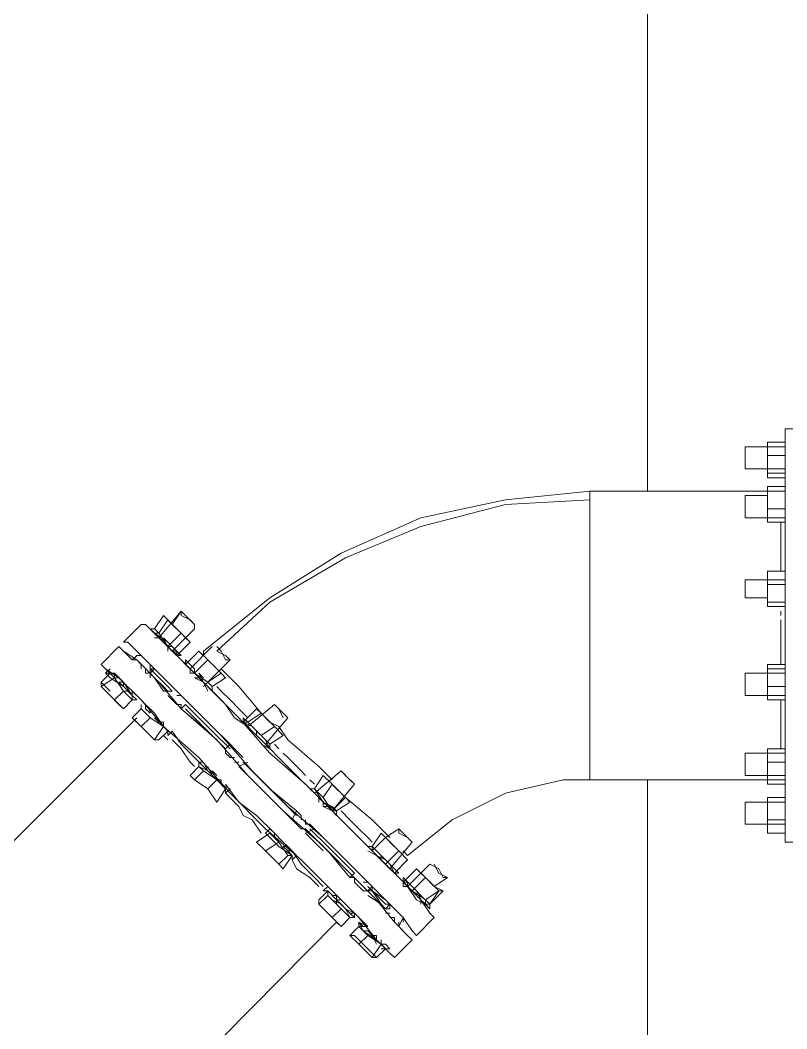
# Model space of a CAD drawing. Extents: x -187 to 52, y -9 to 65.
# Drawn here: x -149.645 to -148.915, y 18.31 to 19.271 of the extents above; entities that cross this region are included whole.
import ezdxf

# ---------------------------------------------------------------- set-up
doc = ezdxf.new("R2010")
doc.units = 0
doc.header["$MEASUREMENT"] = 0
doc.layers.add('PDF4_Geometría', color=7, linetype='Continuous')

msp = doc.modelspace()

# ---------------------------------------------------------------- linework, layer by layer
at = {"layer": 'PDF4_Geometría', "lineweight": 9}
for points in [[(-149.04749, 18.82227), (-149.04749, 19.82033)], [(-148.91639, 18.86456), (-148.91639, 18.86879), (-148.93331, 18.86879), (-148.93331, 18.86456), (-148.95445, 18.86456), (-148.91639, 18.86456), (-148.91639, 18.8561), (-148.91639, 18.84764), (-148.91639, 18.84341), (-148.91639, 18.83919), (-148.91639, 18.83496), (-148.91639, 18.84341), (-148.95445, 18.84341), (-148.93331, 18.84341), (-148.93331, 18.83496), (-148.91639, 18.83496), (-148.91639, 18.83919), (-148.91639, 18.84341), (-148.91639, 18.83919), (-148.91639, 18.83496), (-148.91639, 18.83919), (-148.93331, 18.83919), (-148.93331, 18.83496), (-148.91639, 18.83496), (-148.91639, 18.84341), (-148.91639, 18.8561), (-148.91639, 18.86456), (-148.91639, 18.87725), (-148.91639, 18.88148), (-148.89102, 18.88148)], [(-148.91639, 18.48817), (-148.91639, 18.4924), (-148.91639, 18.50932), (-148.91639, 18.53469), (-148.91639, 18.57275), (-148.91639, 18.61504), (-148.91639, 18.66156), (-148.91639, 18.70808), (-148.91639, 18.7546), (-148.91639, 18.79689), (-148.91639, 18.83073), (-148.91639, 18.86033), (-148.91639, 18.87725), (-148.91639, 18.88148)], [(-148.91639, 18.8561), (-148.91639, 18.86879), (-148.93331, 18.86879), (-148.93331, 18.8561)], [(-148.91639, 18.86456), (-148.91639, 18.87302), (-148.91639, 18.86456)], [(-148.91639, 18.86456), (-148.91639, 18.86879), (-148.91639, 18.86456)], [(-148.93331, 18.84341), (-148.93331, 18.84764), (-148.93331, 18.8561), (-148.93331, 18.86456)], [(-148.91639, 18.8561), (-148.91639, 18.86033), (-148.91639, 18.8561)], [(-148.91639, 18.83919), (-148.91639, 18.8561), (-148.93331, 18.8561), (-148.93331, 18.83919)], [(-148.91639, 18.81804), (-148.91639, 18.81381), (-148.91639, 18.80535), (-148.91639, 18.79689), (-148.91639, 18.80535), (-148.91639, 18.81381), (-148.91639, 18.81804), (-148.91639, 18.82227), (-148.91639, 18.8265), (-148.91639, 18.83073), (-148.91639, 18.84341), (-148.91639, 18.84764), (-148.91639, 18.85187), (-148.91639, 18.84764), (-148.91639, 18.84341)], [(-148.91639, 18.8265), (-148.93331, 18.8265), (-148.93331, 18.82227), (-149.10247, 18.82227), (-149.18283, 18.81381), (-149.26318, 18.79689), (-149.3393, 18.76306), (-149.40697, 18.72077), (-149.4704, 18.67002), (-149.4704, 18.66579)], [(-149.10247, 18.54738), (-149.10247, 18.55161), (-149.10247, 18.56852), (-149.10247, 18.5939), (-149.10247, 18.62773), (-149.10247, 18.66579), (-149.10247, 18.70386), (-149.10247, 18.74192), (-149.10247, 18.77152), (-149.10247, 18.80112), (-149.10247, 18.81381), (-149.10247, 18.82227)], [(-148.91639, 18.82227), (-148.91639, 18.8265), (-148.93331, 18.8265), (-148.93331, 18.82227)], [(-148.91639, 18.80535), (-148.91639, 18.79689), (-148.91639, 18.80535), (-148.91639, 18.82227), (-148.93331, 18.82227), (-148.93331, 18.80535)], [(-148.91639, 18.82227), (-148.91639, 18.8265), (-148.91639, 18.82227)], [(-149.10247, 18.81381), (-149.18283, 18.80958), (-149.26318, 18.78844), (-149.33507, 18.75883), (-149.40697, 18.71654), (-149.45772, 18.67002), (-149.44926, 18.66579), (-149.44503, 18.66156), (-149.44926, 18.66156), (-149.45349, 18.67002), (-149.45772, 18.67425)], [(-148.93331, 18.79689), (-148.93331, 18.80535), (-148.93331, 18.81381), (-148.93331, 18.81804), (-148.95445, 18.81804), (-148.95445, 18.81381), (-148.95445, 18.80535), (-148.95445, 18.79689), (-148.95445, 18.80112), (-148.95445, 18.80958), (-148.95445, 18.81804)], [(-148.91639, 18.80958), (-148.91639, 18.81381), (-148.91639, 18.80958)], [(-148.95445, 18.79689), (-148.91639, 18.79689), (-148.91639, 18.78844), (-148.91639, 18.77152), (-148.91639, 18.7546), (-148.91639, 18.73769), (-148.95445, 18.73769), (-148.95445, 18.73346), (-148.95445, 18.72077), (-148.95445, 18.725), (-148.95445, 18.73769)], [(-148.92062, 18.79267), (-148.92062, 18.78421), (-148.92062, 18.77152), (-148.92062, 18.75883), (-148.92062, 18.74615)], [(-148.91639, 18.73346), (-148.91639, 18.74615), (-148.93331, 18.74615), (-148.93331, 18.73346), (-148.91639, 18.73346), (-148.91639, 18.71654), (-148.91639, 18.72077), (-148.91639, 18.73346), (-148.91639, 18.74192)], [(-148.95445, 18.72077), (-148.93331, 18.72077), (-148.93331, 18.73346), (-148.93331, 18.73769)], [(-148.93331, 18.73346), (-148.93331, 18.71654)], [(-148.91639, 18.67425), (-148.91639, 18.6954), (-148.91639, 18.71654), (-148.91639, 18.72077), (-148.91639, 18.73346), (-148.91639, 18.73769)], [(-149.50001, 18.6954), (-149.49155, 18.70808), (-149.51269, 18.68271), (-149.51692, 18.68694), (-149.51269, 18.68271), (-149.52115, 18.69117)], [(-149.49155, 18.70386), (-149.48309, 18.69963), (-149.47886, 18.6954), (-149.48732, 18.70386), (-149.49155, 18.70808)], [(-148.92062, 18.70808), (-148.92062, 18.70386)], [(-149.53384, 18.60659), (-149.72415, 18.41628), (-149.72415, 18.67848), (-149.71992, 18.67848), (-149.71992, 18.6954)], [(-149.50424, 18.67425), (-149.50001, 18.67425), (-149.50424, 18.67848), (-149.51269, 18.68271), (-149.52538, 18.6954), (-149.52961, 18.6954)], [(-149.50424, 18.69963), (-149.50846, 18.70386), (-149.51692, 18.69117), (-149.51269, 18.68694), (-149.51692, 18.68694), (-149.52115, 18.69117), (-149.51692, 18.68694), (-149.50424, 18.67848), (-149.50846, 18.68271)], [(-149.46194, 18.67425), (-149.48309, 18.65311), (-149.48732, 18.65734), (-149.49155, 18.66156), (-149.50001, 18.67002), (-149.47886, 18.69117), (-149.48732, 18.68271), (-149.49155, 18.68694), (-149.50001, 18.6954), (-149.50846, 18.70386), (-149.51692, 18.69117), (-149.51269, 18.68694)], [(-149.51692, 18.68271), (-149.51269, 18.68271), (-149.50846, 18.67848), (-149.50424, 18.67425), (-149.50424, 18.67002), (-149.50424, 18.67425), (-149.51269, 18.68694), (-149.50424, 18.69963), (-149.49155, 18.68694)], [(-148.92062, 18.69963), (-148.92062, 18.69117), (-148.92062, 18.67425), (-148.92062, 18.66579), (-148.92062, 18.65734)], [(-149.53384, 18.67002), (-149.52961, 18.66579), (-149.5423, 18.67848), (-149.54653, 18.67848)], [(-149.50846, 18.67848), (-149.50001, 18.67002), (-149.49578, 18.66579), (-149.50001, 18.67002), (-149.49578, 18.67002), (-149.49155, 18.66579), (-149.49578, 18.67002), (-149.50424, 18.67848)], [(-149.48732, 18.68271), (-149.48309, 18.67848), (-149.49578, 18.66579), (-149.49578, 18.67002)], [(-149.53384, 18.66156), (-149.53807, 18.66156), (-149.53384, 18.66579), (-149.53807, 18.66156), (-149.54653, 18.67002), (-149.55076, 18.67425), (-149.56767, 18.65734), (-149.56344, 18.65311), (-149.55498, 18.64465), (-149.55076, 18.64465)], [(-149.27164, 18.39513), (-149.27586, 18.39936), (-149.28855, 18.41205), (-149.30547, 18.43319), (-149.33084, 18.45857), (-149.36045, 18.48817), (-149.39428, 18.51778), (-149.42811, 18.55161), (-149.45772, 18.58544), (-149.49155, 18.61504), (-149.51269, 18.64042), (-149.53384, 18.66156), (-149.54653, 18.67002), (-149.55076, 18.67425)], [(-149.52115, 18.65311), (-149.52115, 18.65734), (-149.52538, 18.66156), (-149.52961, 18.66579), (-149.53384, 18.66579)], [(-149.48732, 18.66156), (-149.48732, 18.65734), (-149.47463, 18.67002), (-149.4704, 18.66579), (-149.46617, 18.66156), (-149.45772, 18.65311)], [(-149.46617, 18.66156), (-149.47463, 18.67002), (-149.48732, 18.65734), (-149.47886, 18.64888), (-149.48732, 18.65734), (-149.48309, 18.65311), (-149.48309, 18.64888), (-149.47886, 18.64888), (-149.47886, 18.65311), (-149.48732, 18.66156), (-149.48732, 18.65734), (-149.47886, 18.64888), (-149.46617, 18.64042), (-149.47886, 18.64888), (-149.46617, 18.66156), (-149.45349, 18.64888)], [(-148.91639, 18.67002), (-148.91639, 18.65311), (-148.91639, 18.64888), (-148.95445, 18.64888)], [(-149.28855, 18.37822), (-149.29278, 18.38245), (-149.30547, 18.39513), (-149.32238, 18.41628), (-149.34776, 18.44165), (-149.37736, 18.47126), (-149.4112, 18.50086), (-149.44503, 18.53469), (-149.47463, 18.56852), (-149.50846, 18.59813), (-149.52961, 18.6235), (-149.55076, 18.64465), (-149.56344, 18.65311), (-149.56767, 18.65734)], [(-149.53807, 18.66156), (-149.53384, 18.66156), (-149.52961, 18.65734), (-149.52961, 18.65311)], [(-149.4704, 18.63619), (-149.44503, 18.66156)], [(-148.93331, 18.63619), (-148.91639, 18.63619), (-148.91639, 18.6235), (-148.93331, 18.6235), (-148.93331, 18.63619), (-148.93331, 18.65311), (-148.93331, 18.65734), (-148.91639, 18.65734), (-148.91639, 18.65311)], [(-149.55498, 18.64465), (-149.56767, 18.63619), (-149.56767, 18.64042), (-149.55921, 18.64888), (-149.56767, 18.64042), (-149.55921, 18.63196)], [(-149.55921, 18.62773), (-149.55076, 18.61927), (-149.54653, 18.61504), (-149.53807, 18.6235), (-149.53807, 18.62773), (-149.53384, 18.6235), (-149.53807, 18.62773), (-149.54653, 18.63619), (-149.54653, 18.64042), (-149.55076, 18.64465), (-149.55498, 18.64465), (-149.55498, 18.64888), (-149.55921, 18.64888), (-149.55498, 18.64888), (-149.54653, 18.64042), (-149.55076, 18.64042), (-149.54653, 18.63619), (-149.55921, 18.64465), (-149.56344, 18.64888), (-149.55921, 18.64888), (-149.55498, 18.64465), (-149.54653, 18.63196), (-149.53807, 18.6235), (-149.54653, 18.61504), (-149.55498, 18.6235)], [(-149.55921, 18.64888), (-149.56344, 18.64888), (-149.55921, 18.64888)], [(-149.55498, 18.64465), (-149.55921, 18.64888), (-149.55498, 18.64465)], [(-149.52538, 18.65311), (-149.52538, 18.64888), (-149.52115, 18.64888), (-149.52115, 18.64465)], [(-149.50001, 18.63196), (-149.50424, 18.63619), (-149.51692, 18.64888), (-149.52115, 18.65311), (-149.51692, 18.64888), (-149.52115, 18.65311), (-149.51692, 18.64888), (-149.50424, 18.63619), (-149.50001, 18.63196), (-149.50424, 18.63196), (-149.50846, 18.63196), (-149.51692, 18.64465), (-149.52115, 18.64888), (-149.51692, 18.64465), (-149.50846, 18.63619), (-149.50424, 18.63196), (-149.50846, 18.63619), (-149.51692, 18.64465), (-149.52115, 18.64888)], [(-149.51692, 18.64465), (-149.52115, 18.64888), (-149.51692, 18.65311), (-149.51269, 18.64888), (-149.50424, 18.64042), (-149.50001, 18.63619)], [(-149.4112, 18.58121), (-149.41542, 18.58544), (-149.41965, 18.58967), (-149.42388, 18.5939), (-149.42811, 18.59813), (-149.4408, 18.60659), (-149.44926, 18.61927), (-149.46194, 18.63196), (-149.4704, 18.64042), (-149.47463, 18.64888), (-149.4704, 18.64465)], [(-149.45349, 18.65311), (-149.43657, 18.63619), (-149.41542, 18.61082), (-149.41965, 18.61504), (-149.43234, 18.60236), (-149.42811, 18.60236), (-149.43234, 18.60659), (-149.43234, 18.60236), (-149.42388, 18.59813), (-149.41542, 18.58967), (-149.40697, 18.58121), (-149.41542, 18.58967), (-149.40274, 18.59813), (-149.39428, 18.58967), (-149.40697, 18.58121), (-149.40697, 18.57698), (-149.4112, 18.58544), (-149.41542, 18.58967), (-149.41965, 18.5939), (-149.41965, 18.58967), (-149.42388, 18.5939), (-149.41542, 18.58544), (-149.40697, 18.57698), (-149.41542, 18.58121)], [(-148.91639, 18.63619), (-148.91639, 18.65311), (-148.93331, 18.65311)], [(-148.93331, 18.62773), (-148.93331, 18.63619), (-148.93331, 18.64465), (-148.93331, 18.64888)], [(-149.51692, 18.60659), (-149.51269, 18.60236), (-149.50846, 18.60236), (-149.50846, 18.59813), (-149.51692, 18.61082), (-149.52538, 18.61927), (-149.52115, 18.61504), (-149.52115, 18.61082), (-149.52538, 18.61504), (-149.52538, 18.61927), (-149.52961, 18.6235), (-149.53807, 18.63196), (-149.53807, 18.62773), (-149.53384, 18.6235), (-149.53807, 18.62773), (-149.54653, 18.64042)], [(-149.47886, 18.64465), (-149.47463, 18.64465), (-149.4704, 18.64042), (-149.46617, 18.63619)], [(-149.47886, 18.64465), (-149.4704, 18.64042), (-149.47886, 18.64465)], [(-149.46617, 18.63196), (-149.4704, 18.64042), (-149.46194, 18.63196)], [(-148.91639, 18.64465), (-148.91639, 18.64042), (-148.91639, 18.64465)], [(-149.56767, 18.63619), (-149.55498, 18.6235), (-149.54653, 18.63196)], [(-149.5423, 18.63196), (-149.5423, 18.63619), (-149.5423, 18.63196), (-149.54653, 18.63196), (-149.5423, 18.62773)], [(-149.53807, 18.63196), (-149.53384, 18.62773), (-149.53807, 18.63196)], [(-149.50424, 18.62773), (-149.50001, 18.6235), (-149.49578, 18.61927), (-149.49155, 18.61927), (-149.49155, 18.61504)], [(-149.49578, 18.62773), (-149.49155, 18.62773), (-149.48732, 18.6235), (-149.48309, 18.61927), (-149.46194, 18.59813), (-149.44503, 18.58121), (-149.44926, 18.57698), (-149.46617, 18.5939), (-149.49155, 18.61504), (-149.48732, 18.61927), (-149.46194, 18.5939), (-149.44503, 18.57698), (-149.46194, 18.5939), (-149.48732, 18.61927)], [(-149.45772, 18.63619), (-149.45349, 18.63196), (-149.44503, 18.6235), (-149.43657, 18.61504), (-149.42811, 18.60659)], [(-148.95445, 18.62773), (-148.91639, 18.62773), (-148.91639, 18.61504), (-148.91639, 18.5939), (-148.91639, 18.58121), (-148.91639, 18.56852), (-148.91639, 18.5643)], [(-149.53807, 18.6235), (-149.53384, 18.6235)], [(-149.52115, 18.60659), (-149.52961, 18.59813), (-149.53807, 18.60659), (-149.52961, 18.61504), (-149.52961, 18.61927)], [(-149.52961, 18.59813), (-149.51692, 18.58544), (-149.50846, 18.59813), (-149.50424, 18.5939), (-149.50424, 18.58967), (-149.50424, 18.5939), (-149.50846, 18.59813), (-149.52115, 18.60659), (-149.52961, 18.61504), (-149.52961, 18.61927), (-149.52961, 18.61504), (-149.52115, 18.60659), (-149.50846, 18.59813), (-149.50424, 18.5939), (-149.51269, 18.58544), (-149.51692, 18.58544)], [(-149.43234, 18.60659), (-149.43234, 18.60236), (-149.42811, 18.59813), (-149.40274, 18.61927)], [(-149.3393, 18.55584), (-149.36468, 18.53469), (-149.38159, 18.55161), (-149.39428, 18.5643), (-149.4112, 18.58121), (-149.39005, 18.60659), (-149.39428, 18.61082), (-149.40274, 18.61927), (-149.39851, 18.61504), (-149.39428, 18.60659)], [(-148.92062, 18.6235), (-148.92062, 18.61082), (-148.92062, 18.59813), (-148.92062, 18.5939), (-148.92062, 18.58544), (-148.92062, 18.57698)], [(-149.53384, 18.60236), (-149.53807, 18.60659), (-149.52961, 18.61504)], [(-149.40274, 18.59813), (-149.41542, 18.61082), (-149.42811, 18.60236), (-149.41542, 18.58967), (-149.4112, 18.58544)], [(-149.51269, 18.60236), (-149.51692, 18.60659), (-149.51269, 18.60236)], [(-149.42811, 18.59813), (-149.43234, 18.60236)], [(-149.42811, 18.60236), (-149.42388, 18.59813)], [(-149.4112, 18.60659), (-149.40697, 18.60236), (-149.39851, 18.59813), (-149.39005, 18.58544), (-149.36045, 18.56007), (-149.34776, 18.54738)], [(-149.50846, 18.59813), (-149.50424, 18.5939), (-149.50846, 18.59813)], [(-149.50846, 18.58967), (-149.50424, 18.58544)], [(-149.50424, 18.58967), (-149.50001, 18.5939), (-149.49155, 18.58121), (-149.47886, 18.56852), (-149.46617, 18.55584)], [(-149.50001, 18.58544), (-149.49155, 18.57698), (-149.48309, 18.5643), (-149.47886, 18.56007)], [(-149.4408, 18.57698), (-149.44503, 18.58121), (-149.4408, 18.57698)], [(-149.40274, 18.58121), (-149.39851, 18.57698)], [(-148.91639, 18.58121), (-148.91639, 18.57698), (-148.91639, 18.5643), (-148.91639, 18.55161), (-148.91639, 18.5643), (-148.91639, 18.57698), (-148.91639, 18.58121), (-148.91639, 18.57698), (-148.91639, 18.56852), (-148.91639, 18.5643), (-148.91639, 18.55161), (-148.91639, 18.5643), (-148.91639, 18.57275), (-148.95445, 18.57275)], [(-149.44926, 18.57275), (-149.44926, 18.57698), (-149.44926, 18.57275), (-149.44503, 18.56852), (-149.4408, 18.56852)], [(-149.43234, 18.56852), (-149.43657, 18.57275), (-149.4408, 18.57698)], [(-149.39428, 18.57275), (-149.39005, 18.56852), (-149.37736, 18.55584), (-149.37313, 18.55161)], [(-149.28009, 18.47971), (-149.27586, 18.47548), (-149.23357, 18.50932), (-149.18283, 18.53469), (-149.12785, 18.54738), (-149.10247, 18.54738), (-148.93331, 18.54738), (-148.91639, 18.54738), (-148.91639, 18.54315), (-148.93331, 18.54315), (-148.93331, 18.54738), (-148.93331, 18.5643), (-148.93331, 18.57698), (-148.91639, 18.57698), (-148.91639, 18.5643), (-148.91639, 18.56852), (-148.91639, 18.57698)], [(-149.4704, 18.55584), (-149.47886, 18.54738), (-149.48309, 18.55161), (-149.47463, 18.56007), (-149.4704, 18.55584), (-149.45772, 18.54738), (-149.44926, 18.53892), (-149.44926, 18.53469)], [(-149.47886, 18.54738), (-149.46617, 18.53892), (-149.45772, 18.54738), (-149.45349, 18.54315), (-149.45349, 18.54738), (-149.45772, 18.54738), (-149.46194, 18.55161), (-149.46617, 18.56007)], [(-149.4704, 18.5643), (-149.46617, 18.55584), (-149.4704, 18.5643), (-149.47463, 18.5643)], [(-149.4704, 18.56007), (-149.47463, 18.5643), (-149.47463, 18.56007), (-149.46617, 18.55584), (-149.45772, 18.54738), (-149.44926, 18.53892), (-149.45772, 18.54738), (-149.46194, 18.55584), (-149.45772, 18.55161)], [(-149.4408, 18.5643), (-149.43657, 18.5643)], [(-149.38582, 18.50932), (-149.4112, 18.53469), (-149.43657, 18.56007), (-149.42811, 18.5643)], [(-149.43234, 18.5643), (-149.40697, 18.53892), (-149.38159, 18.51355), (-149.40697, 18.53892), (-149.43234, 18.5643), (-149.40697, 18.53892), (-149.38159, 18.51778), (-149.38582, 18.50932), (-149.38159, 18.50509), (-149.37736, 18.50086), (-149.37313, 18.50086), (-149.3689, 18.49663), (-149.35199, 18.47971), (-149.33084, 18.45857), (-149.35199, 18.47971), (-149.3689, 18.49663)], [(-148.93331, 18.55161), (-148.93331, 18.5643), (-148.93331, 18.56852)], [(-148.93331, 18.5643), (-148.91639, 18.5643), (-148.91639, 18.54738), (-148.91639, 18.54315), (-148.93331, 18.54315), (-148.93331, 18.54738)], [(-148.91639, 18.56007), (-148.91639, 18.55584), (-148.91639, 18.56007)], [(-149.34776, 18.54315), (-149.35622, 18.55161), (-149.36468, 18.53892), (-149.35622, 18.53046), (-149.36045, 18.53469), (-149.35622, 18.53046)], [(-149.3097, 18.47971), (-149.31393, 18.48394), (-149.32661, 18.49663), (-149.3393, 18.50932), (-149.34776, 18.51778), (-149.32661, 18.54315), (-149.33084, 18.54738), (-149.3393, 18.55584), (-149.33507, 18.55161), (-149.32661, 18.54315)], [(-148.95445, 18.55161), (-148.91639, 18.55161), (-148.91639, 18.54738), (-148.91639, 18.54315), (-148.91639, 18.53469), (-148.91639, 18.52623), (-148.91639, 18.50932)], [(-149.72415, 17.63813), (-149.04749, 17.63813), (-149.04749, 18.54738)], [(-149.41542, 18.49663), (-149.42388, 18.50932), (-149.43234, 18.51355), (-149.43657, 18.522), (-149.44926, 18.53469), (-149.44503, 18.53892), (-149.45349, 18.54315)], [(-149.40274, 18.49663), (-149.41965, 18.51355), (-149.43657, 18.52623), (-149.44926, 18.54315)], [(-149.3689, 18.54738), (-149.36468, 18.54315)], [(-149.29278, 18.4924), (-149.3097, 18.50932), (-149.33507, 18.53046), (-149.34776, 18.54315), (-149.35622, 18.53046), (-149.34776, 18.51778), (-149.34353, 18.51355), (-149.34353, 18.51778), (-149.35622, 18.52623), (-149.36468, 18.53892), (-149.3689, 18.53892), (-149.36468, 18.53469), (-149.35622, 18.52623)], [(-149.35199, 18.54738), (-149.34353, 18.53892), (-149.3393, 18.53469)], [(-149.46617, 18.53892), (-149.45772, 18.52623), (-149.44926, 18.53892)], [(-149.36045, 18.53469), (-149.36468, 18.53892), (-149.3689, 18.53892), (-149.36468, 18.53469), (-149.36045, 18.53046), (-149.36045, 18.52623)], [(-148.93331, 18.50932), (-148.93331, 18.52623), (-148.93331, 18.522), (-148.93331, 18.51355), (-148.93331, 18.50509), (-148.95445, 18.50509), (-148.91639, 18.50509), (-148.91639, 18.51355), (-148.91639, 18.522), (-148.91639, 18.52623), (-148.91639, 18.522), (-148.91639, 18.51355), (-148.91639, 18.50509), (-148.91639, 18.4924), (-148.91639, 18.48817), (-148.89102, 18.48817)], [(-149.37736, 18.50932), (-149.37736, 18.51355), (-149.38159, 18.51778)], [(-149.3393, 18.51778), (-149.33084, 18.50932), (-149.32238, 18.50086), (-149.31393, 18.4924), (-149.3097, 18.48817)], [(-149.36468, 18.50086), (-149.3689, 18.50509), (-149.37313, 18.50509), (-149.37313, 18.50932)], [(-148.91639, 18.50509), (-148.91639, 18.49663), (-148.93331, 18.49663), (-148.93331, 18.50509)], [(-148.91639, 18.50932), (-148.91639, 18.50509), (-148.91639, 18.50932)], [(-149.39851, 18.46703), (-149.39428, 18.4628), (-149.38582, 18.47548), (-149.39005, 18.47548), (-149.39851, 18.48817), (-149.40697, 18.49663), (-149.41965, 18.48817), (-149.4112, 18.47971), (-149.39851, 18.48817), (-149.40274, 18.4924), (-149.40274, 18.49663), (-149.40697, 18.50086)], [(-149.36045, 18.44588), (-149.3689, 18.45434), (-149.38159, 18.4628), (-149.38582, 18.47126), (-149.38582, 18.47548), (-149.39851, 18.48394), (-149.40697, 18.4924), (-149.4112, 18.49663), (-149.40697, 18.50086), (-149.40274, 18.49663), (-149.39428, 18.48817), (-149.38582, 18.47971), (-149.38159, 18.47548), (-149.38582, 18.47126), (-149.38582, 18.47548), (-149.39005, 18.47971), (-149.38582, 18.47971), (-149.39005, 18.48394), (-149.39428, 18.48394), (-149.39005, 18.47971)], [(-149.40697, 18.4924), (-149.4112, 18.49663)], [(-149.35622, 18.47971), (-149.37313, 18.49663), (-149.36468, 18.50086), (-149.34776, 18.48394), (-149.32661, 18.4628), (-149.32238, 18.45857), (-149.31816, 18.45434)], [(-149.32661, 18.45857), (-149.35199, 18.48394), (-149.3689, 18.50086), (-149.35199, 18.48394), (-149.32661, 18.45857), (-149.33084, 18.45434), (-149.32661, 18.45434), (-149.32661, 18.45011), (-149.32238, 18.44588), (-149.31816, 18.44165), (-149.31393, 18.44165), (-149.3097, 18.44588), (-149.31393, 18.45011), (-149.31816, 18.45011)], [(-149.28432, 18.50086), (-149.29701, 18.4924), (-149.30124, 18.49663), (-149.3097, 18.48394), (-149.3097, 18.47971), (-149.31393, 18.48394)], [(-149.25895, 18.42896), (-149.26741, 18.43319), (-149.27586, 18.44588), (-149.28432, 18.45434), (-149.28855, 18.45857), (-149.29278, 18.4628), (-149.27164, 18.48817), (-149.28009, 18.49663), (-149.28432, 18.50086), (-149.28432, 18.49663), (-149.27586, 18.4924), (-149.27164, 18.48817)], [(-149.39428, 18.48817), (-149.39005, 18.48394)], [(-149.29278, 18.46703), (-149.28855, 18.4628), (-149.28432, 18.45857), (-149.28855, 18.45857), (-149.29278, 18.46703), (-149.30124, 18.47548), (-149.3097, 18.48394), (-149.31393, 18.48394), (-149.3097, 18.48394), (-149.30547, 18.47971)], [(-149.29278, 18.48817), (-149.28432, 18.47971), (-149.29701, 18.4924), (-149.3097, 18.47971), (-149.29701, 18.46703), (-149.29278, 18.4628), (-149.28855, 18.45857), (-149.27586, 18.47126), (-149.28009, 18.47548)], [(-149.4112, 18.47971), (-149.39851, 18.46703), (-149.39005, 18.47548)], [(-149.35622, 18.44588), (-149.36468, 18.45434), (-149.37736, 18.46703), (-149.38582, 18.47971), (-149.38159, 18.47548)], [(-149.33084, 18.45434), (-149.35199, 18.47971)], [(-149.31393, 18.47971), (-149.30547, 18.47548), (-149.29278, 18.4628), (-149.28855, 18.45857), (-149.28432, 18.45857), (-149.28855, 18.4628)], [(-149.29701, 18.47126), (-149.29278, 18.46703), (-149.29701, 18.47126), (-149.30547, 18.47548), (-149.3097, 18.47971), (-149.30547, 18.47548), (-149.30124, 18.47126), (-149.30547, 18.47548)], [(-149.30124, 18.47548), (-149.30124, 18.47126)], [(-149.27164, 18.44588), (-149.28009, 18.45434), (-149.28009, 18.45011), (-149.27586, 18.44588), (-149.25472, 18.46703), (-149.26318, 18.45857), (-149.25895, 18.45434), (-149.25049, 18.44588), (-149.24203, 18.44165), (-149.25472, 18.42896), (-149.25895, 18.43319), (-149.24626, 18.44165), (-149.24203, 18.44165)], [(-149.2378, 18.45434), (-149.24626, 18.45857), (-149.25049, 18.46703), (-149.24626, 18.45857), (-149.2378, 18.45434), (-149.24203, 18.45434), (-149.24626, 18.4628), (-149.25472, 18.46703), (-149.24626, 18.4628), (-149.24203, 18.45434)], [(-149.25895, 18.45434), (-149.26741, 18.4628), (-149.28009, 18.45011), (-149.27164, 18.44165), (-149.26741, 18.43742), (-149.26318, 18.43319), (-149.26318, 18.42896)], [(-149.27586, 18.45011), (-149.28009, 18.45011), (-149.26741, 18.4628), (-149.26318, 18.45857)], [(-149.25049, 18.41628), (-149.25472, 18.42051), (-149.26318, 18.43319), (-149.26741, 18.44165), (-149.27164, 18.44588), (-149.26318, 18.43742), (-149.25472, 18.42896), (-149.25895, 18.43319), (-149.25472, 18.42896), (-149.24626, 18.44165), (-149.25895, 18.45434), (-149.27164, 18.44165), (-149.25895, 18.43319)], [(-149.35199, 18.44588), (-149.34776, 18.44165), (-149.35199, 18.44588), (-149.35622, 18.44165)], [(-149.28009, 18.41205), (-149.28009, 18.41628), (-149.28432, 18.42051), (-149.28855, 18.42474), (-149.29278, 18.42896), (-149.29701, 18.42896), (-149.3097, 18.44165), (-149.31393, 18.44588), (-149.3097, 18.44165), (-149.29701, 18.42896), (-149.29278, 18.42896), (-149.29701, 18.43319), (-149.3097, 18.44165), (-149.3097, 18.44588)], [(-149.27586, 18.44588), (-149.28009, 18.45011), (-149.27586, 18.44588)], [(-149.35199, 18.43742), (-149.36045, 18.42896), (-149.36045, 18.43319), (-149.35199, 18.44165), (-149.35199, 18.43742), (-149.3393, 18.42474), (-149.33084, 18.41628), (-149.32661, 18.41628), (-149.32661, 18.42051), (-149.32661, 18.41628)], [(-149.35199, 18.44165), (-149.35622, 18.44165), (-149.35199, 18.44165)], [(-149.34776, 18.43319), (-149.3393, 18.42896), (-149.33507, 18.42474), (-149.32661, 18.42051), (-149.33507, 18.42474), (-149.34353, 18.43319), (-149.35199, 18.44165), (-149.34353, 18.43319), (-149.33507, 18.42474), (-149.33084, 18.41628), (-149.32661, 18.41628), (-149.33084, 18.42051), (-149.32661, 18.41628), (-149.33084, 18.41628), (-149.3393, 18.40782), (-149.34776, 18.41628)], [(-149.32238, 18.41205), (-149.31393, 18.40782), (-149.32238, 18.41628), (-149.32661, 18.42051), (-149.33084, 18.42051), (-149.33507, 18.42474), (-149.3393, 18.42896), (-149.34353, 18.43319), (-149.34353, 18.43742), (-149.34776, 18.43742), (-149.34353, 18.43742)], [(-149.29278, 18.42896), (-149.29701, 18.42896), (-149.29278, 18.42896), (-149.29701, 18.42474), (-149.30124, 18.42896), (-149.29701, 18.42474), (-149.30124, 18.42896), (-149.3097, 18.44165), (-149.31393, 18.44165), (-149.3097, 18.44165), (-149.30124, 18.42896), (-149.29701, 18.42474), (-149.30124, 18.42896), (-149.31393, 18.43742)], [(-149.25472, 18.42474), (-149.26318, 18.43319), (-149.27164, 18.44165)], [(-149.26741, 18.44165), (-149.26318, 18.43742)], [(-149.36045, 18.42896), (-149.34776, 18.41628), (-149.3393, 18.42474)], [(-149.34353, 18.42896), (-149.34353, 18.43319), (-149.3393, 18.43319)], [(-149.30124, 18.42896), (-149.29701, 18.42474), (-149.30124, 18.42896)], [(-149.72415, 17.80306), (-149.72415, 17.562), (-149.72415, 18.0272), (-149.34353, 18.41205), (-149.3393, 18.40782), (-149.33084, 18.41628)], [(-149.30124, 18.39513), (-149.30124, 18.3909), (-149.29278, 18.38245), (-149.28855, 18.37822), (-149.27164, 18.39513), (-149.27586, 18.39936), (-149.28432, 18.40782), (-149.28009, 18.41628), (-149.28432, 18.40782), (-149.28432, 18.41205)], [(-149.29701, 18.42051), (-149.29278, 18.42051)], [(-149.29278, 18.41628), (-149.28855, 18.41628), (-149.28855, 18.41205)], [(-149.26741, 18.39936), (-149.27164, 18.40359), (-149.28009, 18.41628)], [(-149.32238, 18.40782), (-149.33084, 18.39936), (-149.32661, 18.39936), (-149.31393, 18.38667), (-149.30547, 18.37822), (-149.29701, 18.38667), (-149.30547, 18.39513), (-149.31816, 18.40359), (-149.32238, 18.41205), (-149.32238, 18.40782), (-149.31393, 18.39936), (-149.30124, 18.3909), (-149.29701, 18.38667), (-149.30547, 18.37822), (-149.3097, 18.37822)], [(-149.31393, 18.39936), (-149.32238, 18.3909), (-149.33084, 18.39936), (-149.32238, 18.40782), (-149.31816, 18.40782)], [(-149.31816, 18.40782), (-149.32238, 18.41205), (-149.31816, 18.40782)], [(-149.31816, 18.41205), (-149.31393, 18.40782)], [(-149.30547, 18.39513), (-149.30547, 18.39936), (-149.3097, 18.39936), (-149.31393, 18.40359), (-149.30547, 18.39513), (-149.29701, 18.38667), (-149.30124, 18.3909), (-149.3097, 18.37822), (-149.32238, 18.3909)], [(-149.31816, 18.40359), (-149.31393, 18.40359)], [(-149.30547, 18.39513), (-149.3097, 18.39936), (-149.30547, 18.39513)], [(-149.3097, 18.39936), (-149.30547, 18.3909)], [(-149.30124, 18.38667), (-149.29701, 18.38667), (-149.30124, 18.38667)]]:
    msp.add_lwpolyline(points, dxfattribs=at)
for points in [[(-148.91639, 18.86456), (-148.91639, 18.87302), (-148.91639, 18.86879), (-148.91639, 18.87302)], [(-148.91639, 18.83496), (-148.91639, 18.83919), (-148.91639, 18.85187), (-148.91639, 18.86456), (-148.91639, 18.87302), (-148.91639, 18.86456), (-148.91639, 18.85187), (-148.91639, 18.83919)], [(-148.95445, 18.8561), (-148.95445, 18.86456), (-148.95445, 18.86033), (-148.95445, 18.85187), (-148.95445, 18.84341), (-148.95445, 18.84764)], [(-148.95445, 18.86033), (-148.95445, 18.86456), (-148.95445, 18.8561), (-148.95445, 18.84764), (-148.95445, 18.84341), (-148.95445, 18.85187)], [(-148.91639, 18.84341), (-148.91639, 18.83496), (-148.91639, 18.83919)], [(-148.91639, 18.81804), (-148.91639, 18.8265), (-148.91639, 18.82227), (-148.91639, 18.8265)], [(-148.91639, 18.79267), (-148.91639, 18.78844), (-148.91639, 18.79689), (-148.91639, 18.81381), (-148.91639, 18.82227), (-148.91639, 18.81381), (-148.91639, 18.79689), (-148.91639, 18.78844)], [(-148.93331, 18.80535), (-148.91639, 18.80535), (-148.91639, 18.79267), (-148.93331, 18.79267)], [(-148.91639, 18.79267), (-148.91639, 18.79689)], [(-148.91639, 18.73769), (-148.91639, 18.74615), (-148.91639, 18.73769), (-148.91639, 18.74615), (-148.91639, 18.73769), (-148.91639, 18.73346)], [(-148.91639, 18.72077), (-148.91639, 18.71231), (-148.91639, 18.725), (-148.91639, 18.73769), (-148.91639, 18.725), (-148.91639, 18.71231)], [(-148.91639, 18.725), (-148.91639, 18.72923)], [(-148.93331, 18.71654), (-148.91639, 18.71654), (-148.91639, 18.71231), (-148.93331, 18.71231)], [(-149.47886, 18.69117), (-149.47886, 18.6954), (-149.48309, 18.69963), (-149.49155, 18.70386), (-149.49155, 18.70808), (-149.48732, 18.70386), (-149.47886, 18.6954)], [(-149.52961, 18.6954), (-149.54653, 18.67848), (-149.5423, 18.67848), (-149.52961, 18.66579), (-149.50846, 18.64465), (-149.48309, 18.61927), (-149.45349, 18.58967), (-149.42388, 18.55584), (-149.39005, 18.522), (-149.35622, 18.4924), (-149.32661, 18.4628), (-149.30124, 18.43742), (-149.28009, 18.41628), (-149.27164, 18.40359), (-149.26741, 18.39936), (-149.25049, 18.41628), (-149.25472, 18.42051), (-149.26318, 18.43319), (-149.28432, 18.45434), (-149.3097, 18.47971), (-149.3393, 18.50932), (-149.37313, 18.54315), (-149.40697, 18.57275), (-149.43657, 18.60659), (-149.46617, 18.63619), (-149.49155, 18.66156), (-149.51269, 18.68271), (-149.52538, 18.6954)], [(-149.51269, 18.68271), (-149.51692, 18.68694), (-149.52115, 18.69117), (-149.51692, 18.68694), (-149.50846, 18.67848)], [(-149.51269, 18.68694), (-149.51692, 18.69117), (-149.52115, 18.69117), (-149.51692, 18.69117)], [(-149.48309, 18.67848), (-149.49155, 18.68694), (-149.50424, 18.67425), (-149.49578, 18.66579)], [(-149.50001, 18.67002), (-149.49578, 18.66579), (-149.50001, 18.67002), (-149.49155, 18.66579), (-149.49578, 18.66579)], [(-149.49155, 18.66579), (-149.49578, 18.66579)], [(-149.48732, 18.65734), (-149.48732, 18.66156)], [(-148.91639, 18.64888), (-148.91639, 18.65311), (-148.91639, 18.65734), (-148.91639, 18.65311), (-148.91639, 18.64042), (-148.91639, 18.65311), (-148.91639, 18.65734), (-148.91639, 18.65311)], [(-149.56344, 18.64888), (-149.55921, 18.65311)], [(-149.51692, 18.65311), (-149.52115, 18.65311), (-149.52115, 18.64888)], [(-149.52115, 18.64465), (-149.52115, 18.64888)], [(-149.51692, 18.65311), (-149.51269, 18.64888)], [(-149.44926, 18.64465), (-149.45349, 18.64888), (-149.46617, 18.64042), (-149.46194, 18.63619)], [(-148.95445, 18.64465), (-148.95445, 18.63619), (-148.95445, 18.62773), (-148.95445, 18.63196), (-148.95445, 18.64042), (-148.95445, 18.64888)], [(-148.91639, 18.64465), (-148.91639, 18.63619), (-148.91639, 18.62773), (-148.91639, 18.63619), (-148.91639, 18.64888)], [(-149.46617, 18.64042), (-149.46194, 18.63619), (-149.46194, 18.63196), (-149.46194, 18.63619)], [(-148.91639, 18.62773), (-148.91639, 18.61927), (-148.91639, 18.62773), (-148.91639, 18.64042), (-148.91639, 18.62773), (-148.91639, 18.61927)], [(-149.48732, 18.61504), (-149.46617, 18.5939), (-149.44926, 18.57698), (-149.46617, 18.5939)], [(-148.95445, 18.5643), (-148.95445, 18.55161), (-148.95445, 18.56007), (-148.95445, 18.56852), (-148.95445, 18.57275), (-148.95445, 18.56852)], [(-149.43234, 18.5643), (-149.40697, 18.53892), (-149.38159, 18.51355), (-149.40697, 18.53892)], [(-148.91639, 18.55161), (-148.91639, 18.54315), (-148.91639, 18.55161), (-148.91639, 18.54315)], [(-148.91639, 18.53046), (-148.91639, 18.53469), (-148.91639, 18.52623), (-148.91639, 18.50932), (-148.91639, 18.50086), (-148.91639, 18.50932), (-148.91639, 18.52623), (-148.91639, 18.53469)], [(-148.91639, 18.53469), (-148.91639, 18.53046), (-148.91639, 18.52623), (-148.91639, 18.53046)], [(-148.91639, 18.52623), (-148.91639, 18.53046), (-148.91639, 18.53469), (-148.91639, 18.53046)], [(-149.35199, 18.522), (-149.34776, 18.51778), (-149.35199, 18.522), (-149.35622, 18.522), (-149.35622, 18.52623), (-149.35622, 18.522), (-149.34776, 18.51778), (-149.34353, 18.51355), (-149.34353, 18.51778), (-149.34776, 18.522), (-149.35622, 18.52623)], [(-149.34353, 18.51778), (-149.34776, 18.51778), (-149.33507, 18.53046), (-149.33084, 18.52623)], [(-148.93331, 18.53046), (-148.91639, 18.53046), (-148.91639, 18.52623), (-148.91639, 18.53046), (-148.91639, 18.52623), (-148.95445, 18.52623), (-148.93331, 18.52623)], [(-148.95445, 18.51355), (-148.95445, 18.50509), (-148.95445, 18.50932), (-148.95445, 18.51778), (-148.95445, 18.52623), (-148.95445, 18.522)], [(-148.95445, 18.50932), (-148.95445, 18.50509), (-148.95445, 18.51355), (-148.95445, 18.522), (-148.95445, 18.52623), (-148.95445, 18.51778)], [(-148.93331, 18.53046), (-148.93331, 18.52623), (-148.91639, 18.52623), (-148.91639, 18.53046)], [(-148.91639, 18.522), (-148.91639, 18.51778)], [(-148.93331, 18.50932), (-148.91639, 18.50932), (-148.91639, 18.49663), (-148.93331, 18.49663)], [(-148.91639, 18.50509), (-148.91639, 18.49663), (-148.91639, 18.50086), (-148.91639, 18.49663)], [(-148.91639, 18.50509), (-148.91639, 18.50086), (-148.91639, 18.49663), (-148.91639, 18.50086)], [(-148.91639, 18.50509), (-148.91639, 18.50086), (-148.91639, 18.49663), (-148.91639, 18.50086)], [(-149.28855, 18.45857), (-149.29701, 18.46703), (-149.28432, 18.47971), (-149.27586, 18.47126)], [(-149.28432, 18.45857), (-149.28855, 18.45857)], [(-149.28009, 18.45011), (-149.28009, 18.45434)], [(-149.27586, 18.44588), (-149.28009, 18.44588), (-149.28009, 18.45011), (-149.28009, 18.44588), (-149.27586, 18.44588), (-149.27586, 18.45011), (-149.28009, 18.45434), (-149.27586, 18.45011)], [(-149.2378, 18.45434), (-149.25049, 18.44588)], [(-149.29701, 18.43319), (-149.29278, 18.42896)], [(-149.29701, 18.42474), (-149.29278, 18.42474), (-149.29278, 18.42896)], [(-149.26318, 18.43319), (-149.25895, 18.42896), (-149.25472, 18.42474), (-149.25895, 18.42896)], [(-149.25895, 18.43319), (-149.25895, 18.42896), (-149.25472, 18.42896), (-149.25895, 18.42896)], [(-149.25472, 18.42896), (-149.25472, 18.42474)], [(-149.31393, 18.40782), (-149.31816, 18.40782), (-149.32238, 18.41205), (-149.31816, 18.40782)], [(-149.30124, 18.3909), (-149.29701, 18.3909), (-149.29278, 18.38667), (-149.29701, 18.3909)], [(-149.29278, 18.38667), (-149.29701, 18.38667)]]:
    msp.add_lwpolyline(points, close=True, dxfattribs=at)

doc.saveas('drawing.dxf')
